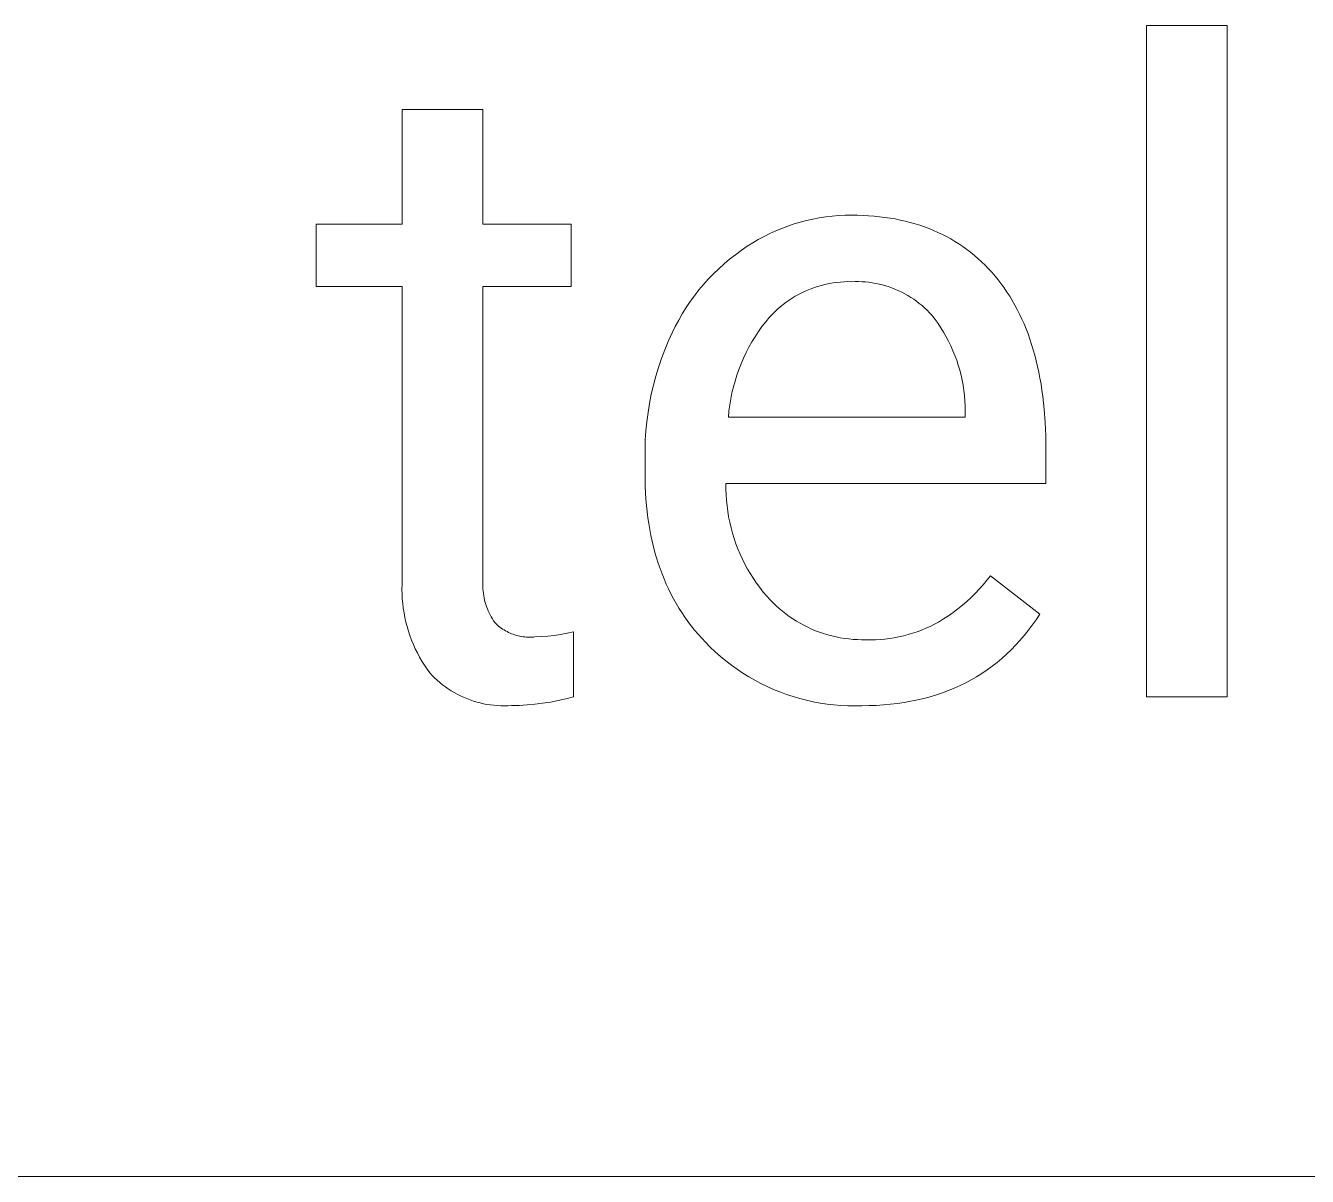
# Model space of a CAD drawing. Header units: millimetres. Extents: x -1893 to 2799, y -925 to 2353.
# Drawn here: x 1661.8 to 1751.3, y -662.3 to -582 of the extents above; entities that cross this region are included whole.
import ezdxf

# ---------------------------------------------------------------- set-up
doc = ezdxf.new("R2010")
doc.units = ezdxf.units.MM
doc.header["$MEASUREMENT"] = 0
doc.layers.add('Domyślny', color=7, linetype='Continuous', true_color=0x000000)

msp = doc.modelspace()

# ---------------------------------------------------------------- linework, layer by layer
at = {"layer": 'Domyślny', "color": 18, "lineweight": 15, "true_color": 0x000000}
for p, q in [((1740.084, -628.877), (1740.084, -582.004)), ((1740.084, -582.004), (1745.724, -582.004)), ((1745.724, -582.004), (1745.724, -628.877)), ((1688.086, -595.857), (1688.086, -587.857)), ((1688.086, -587.857), (1693.726, -587.857)), ((1693.726, -587.857), (1693.726, -595.857)), ((1716.774, -595.51), (1717.22, -595.426)), ((1717.22, -595.426), (1717.669, -595.357)), ((1717.669, -595.357), (1718.121, -595.304)), ((1718.121, -595.304), (1718.573, -595.267)), ((1718.573, -595.267), (1719.027, -595.245)), ((1719.027, -595.245), (1719.481, -595.239)), ((1719.481, -595.239), (1719.881, -595.244)), ((1719.881, -595.244), (1720.276, -595.256)), ((1720.276, -595.256), (1720.664, -595.276)), ((1720.664, -595.276), (1721.047, -595.305)), ((1721.047, -595.305), (1721.425, -595.342)), ((1721.425, -595.342), (1721.796, -595.388)), ((1721.796, -595.388), (1722.162, -595.442)), ((1722.162, -595.442), (1722.523, -595.504)), ((1682.071, -600.216), (1682.071, -595.857)), ((1682.071, -595.857), (1688.086, -595.857)), ((1693.726, -595.857), (1699.898, -595.857)), ((1699.898, -595.857), (1699.898, -600.216)), ((1713.766, -596.519), (1714.18, -596.331)), ((1714.18, -596.331), (1714.599, -596.157)), ((1714.599, -596.157), (1715.025, -595.997)), ((1715.025, -595.997), (1715.456, -595.853)), ((1715.456, -595.853), (1715.891, -595.723)), ((1715.891, -595.723), (1716.331, -595.609)), ((1716.331, -595.609), (1716.774, -595.51)), ((1722.523, -595.504), (1722.878, -595.574)), ((1722.878, -595.574), (1723.227, -595.652)), ((1723.227, -595.652), (1723.57, -595.739)), ((1723.57, -595.739), (1723.908, -595.834)), ((1723.908, -595.834), (1724.24, -595.938)), ((1724.24, -595.938), (1724.567, -596.049)), ((1724.567, -596.049), (1724.888, -596.17)), ((1724.888, -596.17), (1725.204, -596.298)), ((1725.204, -596.298), (1725.514, -596.435)), ((1712.185, -597.411), (1712.568, -597.168)), ((1712.568, -597.168), (1712.96, -596.938)), ((1712.96, -596.938), (1713.36, -596.721)), ((1713.36, -596.721), (1713.766, -596.519)), ((1725.514, -596.435), (1725.818, -596.58)), ((1725.818, -596.58), (1726.117, -596.733)), ((1726.117, -596.733), (1726.41, -596.895)), ((1726.41, -596.895), (1726.698, -597.065)), ((1726.698, -597.065), (1726.98, -597.243)), ((1726.98, -597.243), (1727.256, -597.43)), ((1710.958, -598.309), (1711.357, -597.995)), ((1711.357, -597.995), (1711.766, -597.696)), ((1711.766, -597.696), (1712.185, -597.411)), ((1727.256, -597.43), (1727.527, -597.626)), ((1727.527, -597.626), (1727.793, -597.829)), ((1727.793, -597.829), (1728.053, -598.041)), ((1728.053, -598.041), (1728.307, -598.261)), ((1709.831, -599.328), (1710.195, -598.975)), ((1710.195, -598.975), (1710.571, -598.635)), ((1710.571, -598.635), (1710.958, -598.309)), ((1728.307, -598.261), (1728.556, -598.49)), ((1728.556, -598.49), (1728.8, -598.727)), ((1728.8, -598.727), (1729.037, -598.973)), ((1729.037, -598.973), (1729.27, -599.227)), ((1709.14, -600.07), (1709.479, -599.693)), ((1709.479, -599.693), (1709.831, -599.328)), ((1718.454, -599.93), (1718.199, -599.965)), ((1718.71, -599.905), (1718.454, -599.93)), ((1718.967, -599.888), (1718.71, -599.905)), ((1719.224, -599.879), (1718.967, -599.888)), ((1719.481, -599.88), (1719.224, -599.879)), ((1719.723, -599.873), (1719.481, -599.88)), ((1719.965, -599.874), (1719.723, -599.873)), ((1720.206, -599.883), (1719.965, -599.874)), ((1720.447, -599.9), (1720.206, -599.883)), ((1720.687, -599.926), (1720.447, -599.9)), ((1720.926, -599.96), (1720.687, -599.926)), ((1729.27, -599.227), (1729.497, -599.489)), ((1729.497, -599.489), (1729.716, -599.756)), ((1729.716, -599.756), (1729.928, -600.031)), ((1688.086, -600.216), (1682.071, -600.216)), ((1688.086, -620.699), (1688.086, -600.216)), ((1699.898, -600.216), (1693.726, -600.216)), ((1693.726, -600.216), (1693.726, -620.715)), ((1708.502, -600.858), (1708.814, -600.458)), ((1708.814, -600.458), (1709.14, -600.07)), ((1715.768, -600.774), (1715.544, -600.9)), ((1715.997, -600.657), (1715.768, -600.774)), ((1716.23, -600.547), (1715.997, -600.657)), ((1716.467, -600.445), (1716.23, -600.547)), ((1716.706, -600.352), (1716.467, -600.445)), ((1716.949, -600.266), (1716.706, -600.352)), ((1717.195, -600.189), (1716.949, -600.266)), ((1717.443, -600.12), (1717.195, -600.189)), ((1717.693, -600.06), (1717.443, -600.12)), ((1717.945, -600.008), (1717.693, -600.06)), ((1718.199, -599.965), (1717.945, -600.008)), ((1721.164, -600.002), (1720.926, -599.96)), ((1721.401, -600.052), (1721.164, -600.002)), ((1721.635, -600.11), (1721.401, -600.052)), ((1721.868, -600.176), (1721.635, -600.11)), ((1722.098, -600.25), (1721.868, -600.176)), ((1722.325, -600.331), (1722.098, -600.25)), ((1722.55, -600.421), (1722.325, -600.331)), ((1722.771, -600.518), (1722.55, -600.421)), ((1722.989, -600.622), (1722.771, -600.518)), ((1723.203, -600.734), (1722.989, -600.622)), ((1723.413, -600.853), (1723.203, -600.734)), ((1729.928, -600.031), (1730.133, -600.313)), ((1730.133, -600.313), (1730.332, -600.602)), ((1730.332, -600.602), (1730.523, -600.898)), ((1707.651, -602.117), (1707.921, -601.688)), ((1707.921, -601.688), (1708.204, -601.268)), ((1708.204, -601.268), (1708.502, -600.858)), ((1714.49, -601.637), (1714.296, -601.805)), ((1714.691, -601.475), (1714.49, -601.637)), ((1714.896, -601.321), (1714.691, -601.475)), ((1715.107, -601.173), (1714.896, -601.321)), ((1715.323, -601.033), (1715.107, -601.173)), ((1715.544, -600.9), (1715.323, -601.033)), ((1723.619, -600.979), (1723.413, -600.853)), ((1723.821, -601.112), (1723.619, -600.979)), ((1724.018, -601.252), (1723.821, -601.112)), ((1724.21, -601.398), (1724.018, -601.252)), ((1724.397, -601.551), (1724.21, -601.398)), ((1724.579, -601.71), (1724.397, -601.551)), ((1724.755, -601.875), (1724.579, -601.71)), ((1730.523, -600.898), (1730.707, -601.201)), ((1730.707, -601.201), (1730.885, -601.512)), ((1730.885, -601.512), (1731.055, -601.83)), ((1707.158, -603.003), (1707.397, -602.556)), ((1707.397, -602.556), (1707.651, -602.117)), ((1713.747, -602.348), (1713.477, -602.678)), ((1713.924, -602.161), (1713.747, -602.348)), ((1714.107, -601.98), (1713.924, -602.161)), ((1714.296, -601.805), (1714.107, -601.98)), ((1724.926, -602.047), (1724.755, -601.875)), ((1725.091, -602.223), (1724.926, -602.047)), ((1725.31, -602.51), (1725.091, -602.223)), ((1725.519, -602.804), (1725.31, -602.51)), ((1731.055, -601.83), (1731.219, -602.155)), ((1731.219, -602.155), (1731.375, -602.487)), ((1731.375, -602.487), (1731.525, -602.827)), ((1706.669, -604.048), (1706.935, -603.458)), ((1706.935, -603.458), (1707.158, -603.003)), ((1712.971, -603.365), (1712.737, -603.722)), ((1713.218, -603.017), (1712.971, -603.365)), ((1713.477, -602.678), (1713.218, -603.017)), ((1725.718, -603.104), (1725.519, -602.804)), ((1725.908, -603.411), (1725.718, -603.104)), ((1726.086, -603.725), (1725.908, -603.411)), ((1731.525, -602.827), (1731.667, -603.174)), ((1731.667, -603.174), (1731.803, -603.528)), ((1706.422, -604.646), (1706.669, -604.048)), ((1712.515, -604.086), (1712.306, -604.457)), ((1712.737, -603.722), (1712.515, -604.086)), ((1726.255, -604.044), (1726.086, -603.725)), ((1726.412, -604.368), (1726.255, -604.044)), ((1726.559, -604.698), (1726.412, -604.368)), ((1731.803, -603.528), (1731.932, -603.889)), ((1731.932, -603.889), (1732.054, -604.258)), ((1732.054, -604.258), (1732.168, -604.633)), ((1705.988, -605.865), (1706.195, -605.252)), ((1706.195, -605.252), (1706.422, -604.646)), ((1711.927, -605.222), (1711.758, -605.613)), ((1712.11, -604.836), (1711.927, -605.222)), ((1712.306, -604.457), (1712.11, -604.836)), ((1726.694, -605.032), (1726.559, -604.698)), ((1726.819, -605.371), (1726.694, -605.032)), ((1732.168, -604.633), (1732.276, -605.016)), ((1732.276, -605.016), (1732.377, -605.407)), ((1705.8, -606.484), (1705.988, -605.865)), ((1711.602, -606.01), (1711.461, -606.413)), ((1711.758, -605.613), (1711.602, -606.01)), ((1726.931, -605.713), (1726.819, -605.371)), ((1727.033, -606.059), (1726.931, -605.713)), ((1727.123, -606.409), (1727.033, -606.059)), ((1732.377, -605.407), (1732.471, -605.804)), ((1732.471, -605.804), (1732.558, -606.209)), ((1705.633, -607.11), (1705.8, -606.484)), ((1711.333, -606.82), (1711.22, -607.231)), ((1711.461, -606.413), (1711.333, -606.82)), ((1727.201, -606.761), (1727.123, -606.409)), ((1727.267, -607.116), (1727.201, -606.761)), ((1732.558, -606.209), (1732.638, -606.621)), ((1732.638, -606.621), (1732.711, -607.04)), ((1732.711, -607.04), (1732.777, -607.466)), ((1705.361, -608.375), (1705.487, -607.74)), ((1705.487, -607.74), (1705.633, -607.11)), ((1711.121, -607.646), (1711.037, -608.064)), ((1711.22, -607.231), (1711.121, -607.646)), ((1727.321, -607.472), (1727.267, -607.116)), ((1727.364, -607.83), (1727.321, -607.472)), ((1727.394, -608.19), (1727.364, -607.83)), ((1732.777, -607.466), (1732.836, -607.9)), ((1732.836, -607.9), (1732.934, -608.789)), ((1705.256, -609.013), (1705.361, -608.375)), ((1710.968, -608.485), (1710.913, -608.908)), ((1711.037, -608.064), (1710.968, -608.485)), ((1727.412, -608.55), (1727.394, -608.19)), ((1727.419, -608.911), (1727.412, -608.55)), ((1732.934, -608.789), (1733.003, -609.707)), ((1705.108, -610.299), (1705.172, -609.655)), ((1705.172, -609.655), (1705.256, -609.013)), ((1710.913, -608.908), (1710.872, -609.333)), ((1710.872, -609.333), (1727.419, -609.333)), ((1727.419, -609.333), (1727.419, -608.911)), ((1733.003, -609.707), (1733.045, -610.654)), ((1705.066, -610.945), (1705.108, -610.299)), ((1733.045, -610.654), (1733.059, -611.629)), ((1705.045, -611.591), (1705.066, -610.945)), ((1705.045, -612.239), (1705.045, -611.591)), ((1705.045, -613.27), (1705.045, -612.239)), ((1733.059, -611.629), (1733.059, -613.973)), ((1705.049, -613.728), (1705.045, -613.27)), ((1705.061, -614.181), (1705.049, -613.728)), ((1705.082, -614.628), (1705.061, -614.181)), ((1710.701, -613.973), (1710.7, -614.362)), ((1733.059, -613.973), (1710.701, -613.973)), ((1705.11, -615.069), (1705.082, -614.628)), ((1705.148, -615.505), (1705.11, -615.069)), ((1710.7, -614.362), (1710.712, -614.752)), ((1710.712, -614.752), (1710.737, -615.14)), ((1710.737, -615.14), (1710.774, -615.528)), ((1705.193, -615.934), (1705.148, -615.505)), ((1705.246, -616.358), (1705.193, -615.934)), ((1710.774, -615.528), (1710.825, -615.914)), ((1710.825, -615.914), (1710.889, -616.298)), ((1705.308, -616.776), (1705.246, -616.358)), ((1705.378, -617.188), (1705.308, -616.776)), ((1710.889, -616.298), (1710.966, -616.68)), ((1710.966, -616.68), (1711.055, -617.06)), ((1705.457, -617.595), (1705.378, -617.188)), ((1705.543, -617.995), (1705.457, -617.595)), ((1711.055, -617.06), (1711.157, -617.435)), ((1711.157, -617.435), (1711.271, -617.808)), ((1711.271, -617.808), (1711.398, -618.176)), ((1705.638, -618.39), (1705.543, -617.995)), ((1705.741, -618.779), (1705.638, -618.39)), ((1711.398, -618.176), (1711.537, -618.54)), ((1711.537, -618.54), (1711.688, -618.899)), ((1705.852, -619.162), (1705.741, -618.779)), ((1705.971, -619.539), (1705.852, -619.162)), ((1706.099, -619.91), (1705.971, -619.539)), ((1711.688, -618.899), (1711.851, -619.253)), ((1711.851, -619.253), (1712.026, -619.601)), ((1712.026, -619.601), (1712.212, -619.943)), ((1706.235, -620.276), (1706.099, -619.91)), ((1706.379, -620.635), (1706.235, -620.276)), ((1712.212, -619.943), (1712.41, -620.278)), ((1712.41, -620.278), (1712.619, -620.607)), ((1728.933, -620.731), (1729.184, -620.41)), ((1729.184, -620.41), (1732.637, -623.098)), ((1688.066, -621.358), (1688.071, -621.028)), ((1688.073, -621.687), (1688.066, -621.358)), ((1688.071, -621.028), (1688.086, -620.699)), ((1693.717, -620.872), (1693.714, -621.029)), ((1693.714, -621.029), (1693.716, -621.186)), ((1693.716, -621.186), (1693.723, -621.343)), ((1693.726, -620.715), (1693.717, -620.872)), ((1693.723, -621.343), (1693.736, -621.5)), ((1706.532, -620.989), (1706.379, -620.635)), ((1706.692, -621.337), (1706.532, -620.989)), ((1706.861, -621.679), (1706.692, -621.337)), ((1712.619, -620.607), (1712.838, -620.929)), ((1712.838, -620.929), (1713.069, -621.243)), ((1713.069, -621.243), (1713.309, -621.549)), ((1728.12, -621.643), (1728.401, -621.348)), ((1728.401, -621.348), (1728.672, -621.044)), ((1728.672, -621.044), (1728.933, -620.731)), ((1688.091, -622.016), (1688.073, -621.687)), ((1688.119, -622.344), (1688.091, -622.016)), ((1693.736, -621.5), (1693.755, -621.656)), ((1693.755, -621.656), (1693.778, -621.811)), ((1693.778, -621.811), (1693.807, -621.966)), ((1693.807, -621.966), (1693.842, -622.119)), ((1693.842, -622.119), (1693.881, -622.271)), ((1693.881, -622.271), (1693.926, -622.422)), ((1707.038, -622.015), (1706.861, -621.679)), ((1707.224, -622.345), (1707.038, -622.015)), ((1713.309, -621.549), (1713.56, -621.848)), ((1713.56, -621.848), (1713.762, -622.07)), ((1713.762, -622.07), (1713.971, -622.285)), ((1713.971, -622.285), (1714.187, -622.493)), ((1727.222, -622.471), (1727.53, -622.205)), ((1727.53, -622.205), (1727.83, -621.929)), ((1727.83, -621.929), (1728.12, -621.643)), ((1688.159, -622.671), (1688.119, -622.344)), ((1688.209, -622.997), (1688.159, -622.671)), ((1688.271, -623.321), (1688.209, -622.997)), ((1693.926, -622.422), (1693.976, -622.571)), ((1693.976, -622.571), (1694.031, -622.718)), ((1694.031, -622.718), (1694.091, -622.864)), ((1694.091, -622.864), (1694.157, -623.007)), ((1694.157, -623.007), (1694.227, -623.147)), ((1694.227, -623.147), (1694.302, -623.286)), ((1707.418, -622.669), (1707.224, -622.345)), ((1707.619, -622.988), (1707.418, -622.669)), ((1707.829, -623.3), (1707.619, -622.988)), ((1714.187, -622.493), (1714.41, -622.694)), ((1714.41, -622.694), (1714.64, -622.887)), ((1714.64, -622.887), (1714.876, -623.072)), ((1714.876, -623.072), (1715.118, -623.25)), ((1725.907, -623.432), (1726.247, -623.208)), ((1726.247, -623.208), (1726.58, -622.973)), ((1726.58, -622.973), (1726.905, -622.727)), ((1726.905, -622.727), (1727.222, -622.471)), ((1732.637, -623.098), (1732.374, -623.49)), ((1688.343, -623.642), (1688.271, -623.321)), ((1688.426, -623.961), (1688.343, -623.642)), ((1688.519, -624.277), (1688.426, -623.961)), ((1694.302, -623.286), (1694.381, -623.421)), ((1694.381, -623.421), (1694.466, -623.554)), ((1694.466, -623.554), (1694.554, -623.683)), ((1694.554, -623.683), (1694.639, -623.766)), ((1694.639, -623.766), (1694.726, -623.846)), ((1694.726, -623.846), (1694.816, -623.922)), ((1694.816, -623.922), (1694.909, -623.996)), ((1694.909, -623.996), (1695.004, -624.066)), ((1695.004, -624.066), (1695.101, -624.133)), ((1708.048, -623.607), (1707.829, -623.3)), ((1708.274, -623.907), (1708.048, -623.607)), ((1708.509, -624.202), (1708.274, -623.907)), ((1715.118, -623.25), (1715.366, -623.418)), ((1715.366, -623.418), (1715.619, -623.579)), ((1715.619, -623.579), (1715.878, -623.731)), ((1715.878, -623.731), (1716.142, -623.874)), ((1716.142, -623.874), (1716.411, -624.008)), ((1716.411, -624.008), (1716.683, -624.133)), ((1724.364, -624.207), (1724.669, -624.081)), ((1724.669, -624.081), (1724.971, -623.946)), ((1724.971, -623.946), (1725.268, -623.8)), ((1725.268, -623.8), (1725.559, -623.644)), ((1725.559, -623.644), (1725.907, -623.432)), ((1732.102, -623.87), (1731.823, -624.237)), ((1732.374, -623.49), (1732.102, -623.87)), ((1688.623, -624.59), (1688.519, -624.277)), ((1688.737, -624.899), (1688.623, -624.59)), ((1688.862, -625.204), (1688.737, -624.899)), ((1695.101, -624.133), (1695.2, -624.197)), ((1695.2, -624.197), (1695.302, -624.257)), ((1695.302, -624.257), (1695.406, -624.313)), ((1695.406, -624.313), (1695.512, -624.366)), ((1695.512, -624.366), (1695.619, -624.415)), ((1695.619, -624.415), (1695.728, -624.461)), ((1695.728, -624.461), (1695.839, -624.503)), ((1695.839, -624.503), (1695.951, -624.54)), ((1695.951, -624.54), (1696.064, -624.574)), ((1696.064, -624.574), (1696.178, -624.604)), ((1696.178, -624.604), (1696.293, -624.63)), ((1696.293, -624.63), (1696.409, -624.653)), ((1696.409, -624.653), (1696.526, -624.671)), ((1696.526, -624.671), (1696.643, -624.685)), ((1696.643, -624.685), (1696.761, -624.695)), ((1696.761, -624.695), (1696.879, -624.701)), ((1696.879, -624.701), (1696.997, -624.702)), ((1696.997, -624.702), (1697.115, -624.7)), ((1697.115, -624.7), (1697.233, -624.694)), ((1697.233, -624.694), (1697.351, -624.683)), ((1697.351, -624.683), (1697.803, -624.663)), ((1697.803, -624.663), (1698.255, -624.626)), ((1698.255, -624.626), (1698.704, -624.574)), ((1698.704, -624.574), (1699.152, -624.506)), ((1699.152, -624.506), (1699.597, -624.423)), ((1699.597, -624.423), (1700.039, -624.324)), ((1700.039, -624.324), (1700.039, -628.871)), ((1708.752, -624.491), (1708.509, -624.202)), ((1709.004, -624.774), (1708.752, -624.491)), ((1709.263, -625.051), (1709.004, -624.774)), ((1716.683, -624.133), (1716.96, -624.249)), ((1716.96, -624.249), (1717.241, -624.355)), ((1717.241, -624.355), (1717.525, -624.452)), ((1717.525, -624.452), (1717.812, -624.539)), ((1717.812, -624.539), (1718.102, -624.617)), ((1718.102, -624.617), (1718.394, -624.684)), ((1718.394, -624.684), (1718.689, -624.742)), ((1718.689, -624.742), (1718.985, -624.79)), ((1718.985, -624.79), (1719.283, -624.828)), ((1719.283, -624.828), (1719.582, -624.856)), ((1719.582, -624.856), (1719.881, -624.874)), ((1719.881, -624.874), (1720.181, -624.881)), ((1720.181, -624.881), (1720.481, -624.879)), ((1720.481, -624.879), (1720.812, -624.883)), ((1720.812, -624.883), (1721.142, -624.876)), ((1721.142, -624.876), (1721.472, -624.858)), ((1721.472, -624.858), (1721.802, -624.83)), ((1721.802, -624.83), (1722.13, -624.79)), ((1722.13, -624.79), (1722.456, -624.739)), ((1722.456, -624.739), (1722.781, -624.677)), ((1722.781, -624.677), (1723.104, -624.604)), ((1723.104, -624.604), (1723.423, -624.521)), ((1723.423, -624.521), (1723.74, -624.427)), ((1723.74, -624.427), (1724.054, -624.322)), ((1724.054, -624.322), (1724.364, -624.207)), ((1731.239, -624.935), (1730.935, -625.265)), ((1731.535, -624.592), (1731.239, -624.935)), ((1731.823, -624.237), (1731.535, -624.592)), ((1688.996, -625.504), (1688.862, -625.204)), ((1689.141, -625.8), (1688.996, -625.504)), ((1689.296, -626.091), (1689.141, -625.8)), ((1709.605, -625.396), (1709.263, -625.051)), ((1709.958, -625.73), (1709.605, -625.396)), ((1710.322, -626.051), (1709.958, -625.73)), ((1730.302, -625.889), (1729.974, -626.182)), ((1730.623, -625.583), (1730.302, -625.889)), ((1730.935, -625.265), (1730.623, -625.583)), ((1689.46, -626.377), (1689.296, -626.091)), ((1689.633, -626.657), (1689.46, -626.377)), ((1689.816, -626.931), (1689.633, -626.657)), ((1710.696, -626.361), (1710.322, -626.051)), ((1711.081, -626.657), (1710.696, -626.361)), ((1711.476, -626.94), (1711.081, -626.657)), ((1729.293, -626.731), (1728.94, -626.987)), ((1729.638, -626.463), (1729.293, -626.731)), ((1729.974, -626.182), (1729.638, -626.463)), ((1690.008, -627.199), (1689.816, -626.931)), ((1690.176, -627.376), (1690.008, -627.199)), ((1690.35, -627.548), (1690.176, -627.376)), ((1690.529, -627.714), (1690.35, -627.548)), ((1711.88, -627.21), (1711.476, -626.94)), ((1712.293, -627.466), (1711.88, -627.21)), ((1712.715, -627.708), (1712.293, -627.466)), ((1727.833, -627.68), (1727.448, -627.886)), ((1728.21, -627.462), (1727.833, -627.68)), ((1728.579, -627.231), (1728.21, -627.462)), ((1728.94, -626.987), (1728.579, -627.231)), ((1690.715, -627.873), (1690.529, -627.714)), ((1690.906, -628.025), (1690.715, -627.873)), ((1691.102, -628.171), (1690.906, -628.025)), ((1691.303, -628.311), (1691.102, -628.171)), ((1691.508, -628.443), (1691.303, -628.311)), ((1691.718, -628.568), (1691.508, -628.443)), ((1691.933, -628.685), (1691.718, -628.568)), ((1713.144, -627.935), (1712.715, -627.708)), ((1713.581, -628.148), (1713.144, -627.935)), ((1714.024, -628.346), (1713.581, -628.148)), ((1714.474, -628.529), (1714.024, -628.346)), ((1714.93, -628.696), (1714.474, -628.529)), ((1725.826, -628.586), (1725.4, -628.73)), ((1726.244, -628.43), (1725.826, -628.586)), ((1726.653, -628.261), (1726.244, -628.43)), ((1727.055, -628.08), (1726.653, -628.261)), ((1727.448, -627.886), (1727.055, -628.08)), ((1692.151, -628.795), (1691.933, -628.685)), ((1692.373, -628.897), (1692.151, -628.795)), ((1692.598, -628.992), (1692.373, -628.897)), ((1692.827, -629.079), (1692.598, -628.992)), ((1693.058, -629.158), (1692.827, -629.079)), ((1693.292, -629.229), (1693.058, -629.158)), ((1693.528, -629.291), (1693.292, -629.229)), ((1693.766, -629.346), (1693.528, -629.291)), ((1694.006, -629.392), (1693.766, -629.346)), ((1694.248, -629.43), (1694.006, -629.392)), ((1694.49, -629.459), (1694.248, -629.43)), ((1694.734, -629.48), (1694.49, -629.459)), ((1694.978, -629.493), (1694.734, -629.48)), ((1695.711, -629.48), (1695.467, -629.493)), ((1696.258, -629.466), (1695.711, -629.48)), ((1696.805, -629.433), (1696.258, -629.466)), ((1697.351, -629.383), (1696.805, -629.433)), ((1697.894, -629.316), (1697.351, -629.383)), ((1698.436, -629.231), (1697.894, -629.316)), ((1698.974, -629.128), (1698.436, -629.231)), ((1699.508, -629.008), (1698.974, -629.128)), ((1700.039, -628.871), (1699.508, -629.008)), ((1715.392, -628.848), (1714.93, -628.696)), ((1715.858, -628.985), (1715.392, -628.848)), ((1716.329, -629.105), (1715.858, -628.985)), ((1716.803, -629.21), (1716.329, -629.105)), ((1717.281, -629.299), (1716.803, -629.21)), ((1717.761, -629.371), (1717.281, -629.299)), ((1718.244, -629.427), (1717.761, -629.371)), ((1718.728, -629.467), (1718.244, -629.427)), ((1719.213, -629.49), (1718.728, -629.467)), ((1720.699, -629.482), (1720.185, -629.488)), ((1721.205, -629.463), (1720.699, -629.482)), ((1721.704, -629.431), (1721.205, -629.463)), ((1722.194, -629.388), (1721.704, -629.431)), ((1722.676, -629.331), (1722.194, -629.388)), ((1723.151, -629.262), (1722.676, -629.331)), ((1723.617, -629.181), (1723.151, -629.262)), ((1724.075, -629.087), (1723.617, -629.181)), ((1724.525, -628.981), (1724.075, -629.087)), ((1724.967, -628.862), (1724.525, -628.981)), ((1725.4, -628.73), (1724.967, -628.862)), ((1745.724, -628.877), (1740.084, -628.877)), ((1695.222, -629.497), (1694.978, -629.493)), ((1695.467, -629.493), (1695.222, -629.497)), ((1719.699, -629.497), (1719.213, -629.49)), ((1720.185, -629.488), (1719.699, -629.497)), ((1025.42, -662.347), (2798.56, -662.347))]:
    msp.add_line(p, q, dxfattribs=at)

doc.saveas('drawing.dxf')
